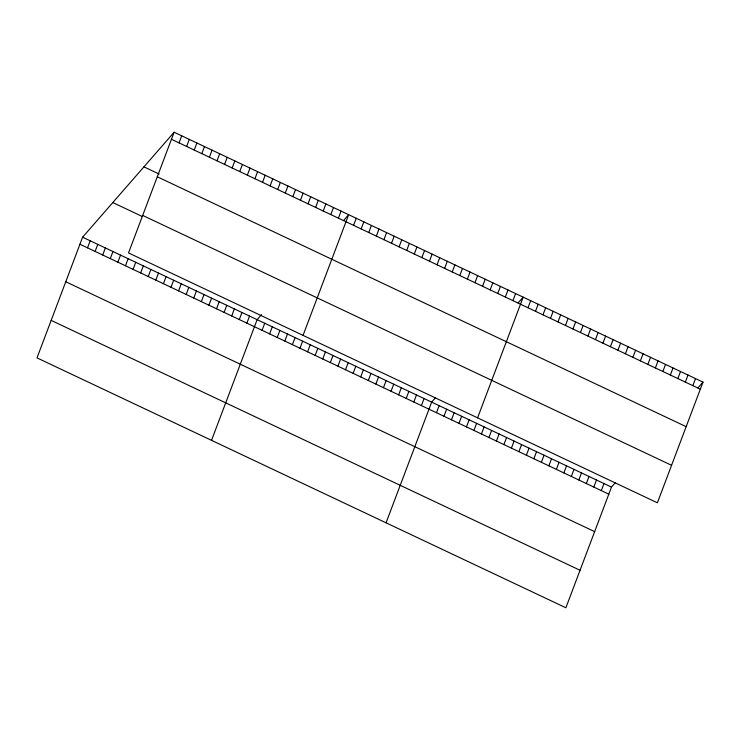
<?xml version="1.0" encoding="UTF-8"?>
<svg xmlns="http://www.w3.org/2000/svg" width="740" height="740" viewBox="0 0 740 740"><rect width="100%" height="100%" fill="white"/><g stroke="black" fill="none" stroke-linecap="round" stroke-linejoin="round"><path stroke-width="1.11" d="M174.122 132.229L128.519 252.914L657.398 502.802L703 382.118L174.122 132.229L82.603 237.198L37 357.882L565.878 607.771L611.481 487.087L615.255 482.757M87.524 247.845L90.197 240.778M95.108 251.434L97.782 244.367M102.703 255.013L105.367 247.946M110.288 258.602L112.961 251.535M117.873 262.182L120.546 255.124M125.467 265.771L128.131 258.704M179.043 142.876L181.716 135.809M133.052 269.36L135.725 262.293M186.628 146.465L189.301 139.398M140.637 272.94L143.31 265.873M194.222 150.044L196.886 142.987M148.231 276.529L150.895 269.462M201.807 153.633L204.481 146.566M155.816 280.118L158.49 273.051M209.392 157.222L212.066 150.155M163.401 283.697L166.075 276.631M216.987 160.802L219.651 153.735M170.996 287.286L173.66 280.22M224.572 164.391L227.245 157.324M178.581 290.866L181.254 283.808M232.156 167.971L234.83 160.913M186.166 294.455L188.839 287.388M239.751 171.56L242.415 164.493M193.76 298.044L196.424 290.977M247.336 175.149L250.009 168.082M201.345 301.624L204.018 294.557M254.921 178.728L257.594 171.662M208.93 305.213L211.603 298.146M262.515 182.317L265.179 175.251M216.524 308.793L219.188 301.735M270.1 185.897L272.773 178.84M224.109 312.382L226.782 305.315M277.685 189.486L280.358 182.419M231.703 315.971L234.367 308.904M285.279 193.075L287.943 186.008M239.288 319.55L241.962 312.483M292.864 196.655L295.538 189.588M246.873 323.139L249.546 316.072M300.449 200.244L303.123 193.177M211.529 440.346L257.132 319.661L261.535 314.611M308.043 203.833L310.707 196.766M262.053 330.308L264.726 323.241M315.629 207.413L318.302 200.346M269.637 333.897L272.311 326.83M323.223 211.002L325.887 203.935M277.232 337.477L279.896 330.41M330.808 214.582L333.481 207.524M284.817 341.066L287.49 333.999M338.393 218.171L341.066 211.103M292.402 344.655L295.075 337.588M303.049 335.377L348.651 214.692L343.619 220.465M299.996 348.235L302.66 341.168M353.572 225.339L356.245 218.272M307.581 351.824L310.254 344.757M361.157 228.928L363.83 221.861M315.166 355.404L317.839 348.346M368.751 232.508L371.415 225.45M322.76 358.993L325.424 351.925M376.336 236.097L379.01 229.03M330.345 362.582L333.019 355.514M383.921 239.686L386.595 232.619M337.93 366.161L340.604 359.094M391.516 243.266L394.18 236.199M345.525 369.75L348.189 362.683M399.101 246.855L401.774 239.788M353.11 373.33L355.783 366.272M406.686 250.435L409.359 243.377M360.695 376.919L363.368 369.852M414.28 254.024L416.944 246.957M368.289 380.508L370.953 373.441M421.865 257.613L424.538 250.546M375.874 384.088L378.547 377.021M429.45 261.192L432.123 254.125M383.468 387.677L386.132 380.61M437.044 264.781L439.708 257.714M391.053 391.257L393.717 384.199M444.629 268.37L447.302 261.303M398.638 394.846L401.311 387.779M452.214 271.95L454.887 264.883M406.232 398.435L408.896 391.368M459.808 275.539L462.472 268.472M413.817 402.014L416.49 394.947M467.393 279.119L470.067 272.061M421.402 405.603L424.075 398.536M474.978 282.708L477.651 275.641M386.058 522.81L431.661 402.125L435.435 397.796M482.573 286.297L485.237 279.23M436.489 412.726L439.153 405.659M490.158 289.877L492.831 282.81M443.982 416.269L446.646 409.202M497.752 293.466L500.416 286.399M451.474 419.811L454.138 412.744M505.337 297.045L508.01 289.988M458.967 423.345L461.631 416.287M512.922 300.634L515.595 293.567M466.459 426.888L469.123 419.821M477.577 417.841L523.18 297.156L518.148 302.928M473.952 430.43L476.615 423.363M528.009 307.757L530.673 300.699M481.444 433.973L484.108 426.906M535.501 311.3L538.165 304.233M488.937 437.507L491.601 430.44M542.994 314.842L545.658 307.775M496.429 441.049L499.093 433.982M550.486 318.385L553.15 311.318M503.921 444.592L506.585 437.525M557.979 321.918L560.643 314.851M511.414 448.125L514.078 441.068M565.471 325.461L568.135 318.394M518.897 451.668L521.571 444.601M572.963 329.004L575.627 321.937M526.39 455.211L529.063 448.144M580.456 332.538L583.12 325.48M533.882 458.754L536.555 451.687M587.949 336.08L590.613 329.013M541.375 462.287L544.048 455.22M595.432 339.623L598.105 332.556M548.867 465.83L551.541 458.763M602.924 343.166L605.598 336.099M556.36 469.373L559.033 462.306M610.417 346.699L613.09 339.632M563.852 472.906L566.526 465.849M617.909 350.242L620.582 343.175M571.345 476.449L574.018 469.382M625.402 353.785L628.075 346.718M578.837 479.992L581.51 472.925M632.894 357.318L635.567 350.261M586.33 483.535L589.003 476.468M640.387 360.861L643.06 353.794M593.822 487.068L596.495 480.001M647.879 364.404L650.553 357.337M601.315 490.611L603.988 483.544M655.372 367.947L658.045 360.88M662.864 371.48L665.538 364.413M670.357 375.023L673.03 367.956M677.849 378.565L680.523 371.499M685.342 382.099L688.015 375.041M692.834 385.642L695.508 378.575M697.968 387.889L703 382.118M171.458 139.296L700.327 389.185M143.921 166.861L159.1 174.039M157.287 176.786L686.165 426.675M142.69 215.423L671.568 465.312M112.804 202.556L142.21 216.45M82.603 237.198L611.481 487.087M79.939 244.256L608.807 494.154M65.767 281.755L594.646 531.644M51.171 320.383L580.049 570.281"/></g></svg>
